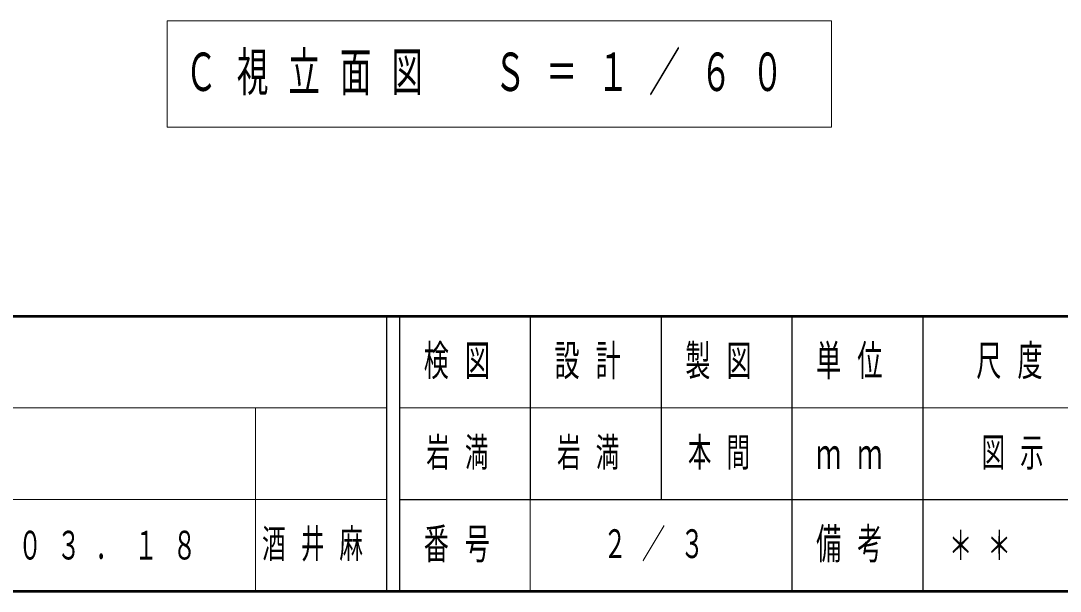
# Model space of a CAD drawing. Units: millimetres on the paper. Extents: x -385 to 0, y -594 to 267.
# Drawn here: x -271.5 to -192, y -297 to -253.4 of the extents above; entities that cross this region are included whole.
import ezdxf

# ---------------------------------------------------------------- set-up
doc = ezdxf.new("R2010")
doc.units = ezdxf.units.MM
doc.layers.add('LY_1', color=7, linetype='Continuous', lineweight=25)
doc.styles.add('ＭＳ ゴシック', font='')
doc.styles.get('ＭＳ ゴシック').set_extended_font_data('MS Gothic')

msp = doc.modelspace()

# ---------------------------------------------------------------- linework, layer by layer
at = {"layer": 'LY_1', "lineweight": 13}
for p, q in [((-260.265, -253.422), (-260.265, -261.556)), ((-209.465, -253.422), (-260.265, -253.422)), ((-209.465, -261.556), (-209.465, -253.422)), ((-260.265, -261.556), (-209.465, -261.556)), ((-385, -283), (-243.5, -283)), ((-253.5, -283), (-253.5, -297)), ((-242.5, -283), (-187.5, -283)), ((-385, -290), (-243.5, -290)), ((-232.5, -290), (-232.5, -297))]:
    msp.add_line(p, q, dxfattribs=at)
at = {"layer": 'LY_1', "lineweight": 50}
for p, q in [((-385, -276), (0, -276)), ((-385, -297), (0, -297))]:
    msp.add_line(p, q, dxfattribs=at)
at = {"layer": 'LY_1'}
for p, q in [((-243.5, -276), (-243.5, -297)), ((-242.5, -276), (-242.5, -297)), ((-232.5, -276), (-232.5, -290)), ((-222.5, -276), (-222.5, -290)), ((-212.5, -276), (-212.5, -297)), ((-202.5, -276), (-202.5, -290)), ((-242.5, -290), (0, -290)), ((-202.5, -290), (-202.5, -297))]:
    msp.add_line(p, q, dxfattribs=at)

# ---------------------------------------------------------------- texts
at = {"layer": 'LY_1', "style": 'ＭＳ ゴシック'}
for s, insert, char_height, attachment_point in [('\\T1.64;\\W0.6;Ｃ視立面図\u3000Ｓ＝１／６０', (-258.865, -257.489), 2.933, 4), ('\\T1.64;\\W0.6;検図', (-237.5, -279.5), 2.346, 5), ('\\T1.64;\\W0.6;設計', (-227.5, -279.5), 2.346, 5), ('\\T1.64;\\W0.6;製図', (-217.5, -279.5), 2.346, 5), ('\\T1.64;\\W0.6;単位', (-207.5, -279.5), 2.346, 5), ('\\T1.64;\\W0.6;尺度', (-195.25, -279.5), 2.346, 5), ('\\T1.64;\\W0.6;岩満', (-237.5, -286.5), 2.199, 5), ('\\T1.64;\\W0.6;岩満', (-227.5, -286.5), 2.199, 5), ('\\T1.64;\\W0.6;本間', (-217.5, -286.5), 2.199, 5), ('\\T1.64;\\W0.6;図示', (-198, -286.5), 2.199, 4), ('\\T1.64;\\W0.6;ｍｍ', (-207.5, -286.5), 2.346, 5), ('\\T1.64;\\W0.6;２５．０３．１８', (-280.5, -293.5), 2.199, 4), ('\\T1.64;\\W0.6;酒井麻', (-253, -293.5), 2.199, 4), ('\\T1.64;\\W0.6;番号', (-237.5, -293.5), 2.346, 5), ('\\T1.64;\\W0.6;２／３', (-222.5, -293.5), 2.199, 5), ('\\T1.64;\\W0.6;備考', (-207.5, -293.5), 2.346, 5), ('\\T1.64;\\W0.6;＊＊', (-200.5, -293.5), 2.199, 4)]:
    msp.add_mtext(s, dxfattribs=dict(at, insert=insert, char_height=char_height, attachment_point=attachment_point))

doc.saveas('drawing.dxf')
